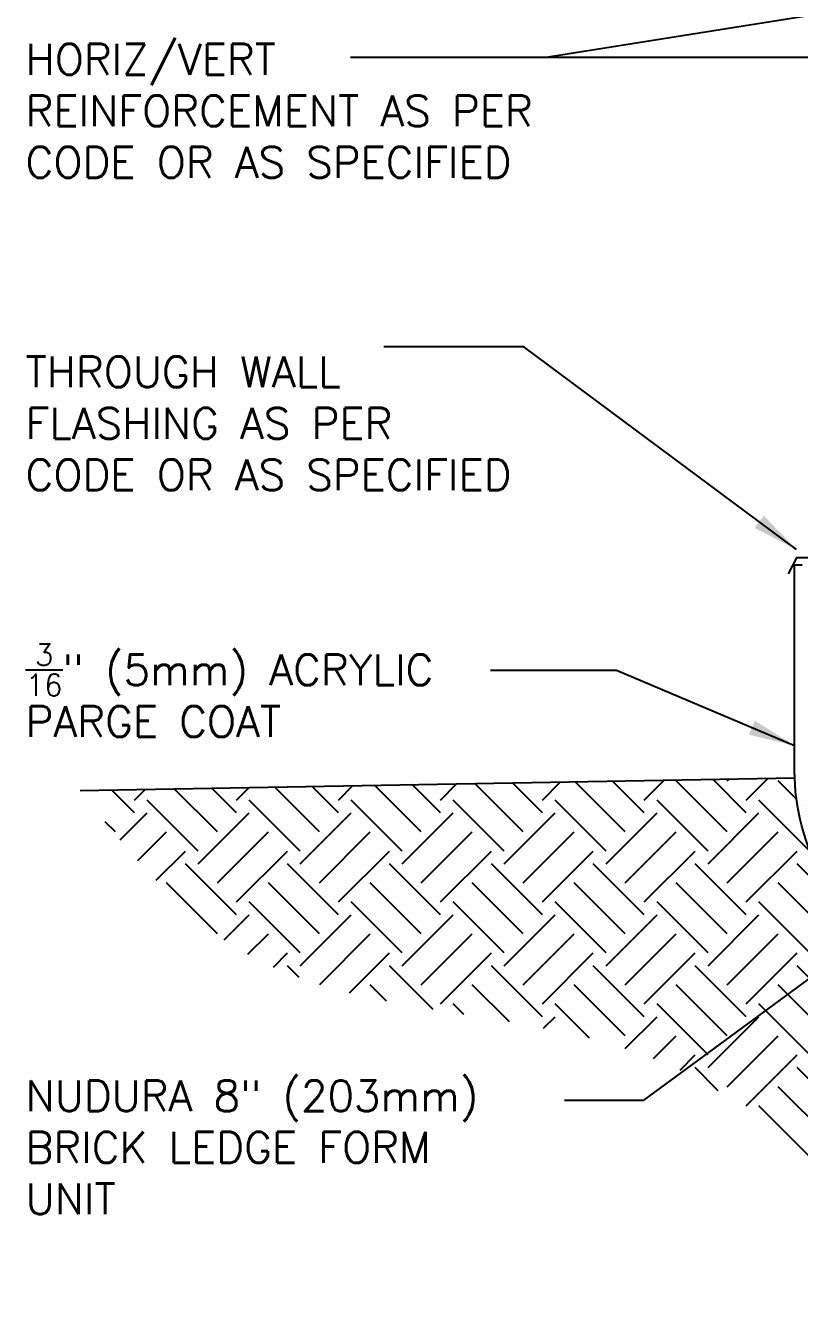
# Model space of a CAD drawing. Header units: inches. Extents: x 13.9 to 66.4, y 33.9 to 117.1.
# Drawn here: x 13.94 to 32.72, y 62.1 to 93.2 of the extents above; entities that cross this region are included whole.
import ezdxf

# ---------------------------------------------------------------- set-up
doc = ezdxf.new("R2010")
doc.units = ezdxf.units.IN
doc.header["$MEASUREMENT"] = 0
doc.linetypes.add('DASHEDX2', pattern=[1.5, 1, -0.5])
for name, color, linetype in [('HATCH', 12, 'Continuous'), ('LINE50', 5, 'Continuous'), ('LINE9', 9, 'Continuous'), ('TEXT', 4, 'Continuous')]:
    doc.layers.add(name, color=color, linetype=linetype)
doc.styles.add('DIM', font='romans.shx', dxfattribs={"width": 0.7})
doc.styles.add('ROMANS', font='romans.shx', dxfattribs={"height": 1.125})
doc.dimstyles.new('ext_12', dxfattribs={"dimscale": 12, "dimtxt": 0.09375, "dimasz": 0.09375, "dimexe": 0.09375, "dimexo": 0.0625, "dimgap": 0.0625, "dimtad": 1, "dimdec": 1, "dimzin": 3, "dimdsep": 46, "dimlunit": 4, "dimtxsty": 'DIM', "dimcen": 0.09, "dimdle": 0.09375, "dimclrt": 4, "dimadec": 0, "dimazin": 0, "dimtfac": 1, "dimtdec": 1, "dimtmove": 2, "dimatfit": 3, "dimfxl": 0, "dimfrac": 2, "dimtolj": 1, "dimtzin": 0, "dimarcsym": 0})

msp = doc.modelspace()

# ---------------------------------------------------------------- hatches: boundary and pattern name
at = {"layer": 'HATCH'}
h = msp.add_hatch(dxfattribs=at)
h.set_pattern_fill('EARTH', color=256, scale=7, angle=45, style=0)
h.set_pattern_definition([(45, (73.5029, 42.222), (2e-16, 2.474874), [1.75, -1.75]), (45, (73.0389, 42.6861), (2e-16, 2.474874), [1.75, -1.75]), (45, (72.5748, 43.1501), (2e-16, 2.474874), [1.75, -1.75]), (135, (72.5748, 43.4595), (-2.474874, 2e-16), [1.75, -1.75]), (135, (73.0389, 43.9235), (-2.474874, 2e-16), [1.75, -1.75]), (135, (73.5029, 44.3876), (-2.474874, 2e-16), [1.75, -1.75])])
edge = h.paths.add_edge_path()
edge.add_line((32.609, 74.935), (15.258, 74.632))
edge.add_spline(control_points=[(15.258, 74.632), (16.436, 73.16), (19.825, 68.921), (29.588, 69.665), (34.289, 64.581), (36.578, 62.104)], knot_values=[0, 0, 0, 0, 5.445163, 15.676074, 25.389883, 25.389883, 25.389883, 25.389883], degree=3, periodic=0)
edge.add_line((36.578, 62.104), (37.106, 62.104))
edge.add_line((37.106, 62.104), (37.106, 65.981))
edge.add_arc((36.122, 65.999), 0.984, 358.9719, 382.1268)
edge.add_line((37.034, 66.369), (33.302, 72.509))
edge.add_arc((37.793, 75.104), 5.188, 181.869, 210.0236, ccw=False)

# ---------------------------------------------------------------- linework, layer by layer
at = {"layer": 'LINE50'}
msp.add_line((15.258, 74.632), (32.609, 74.935), dxfattribs=at)
at = {"layer": 'LINE9'}
msp.add_lwpolyline([(37.059, 84.429), (37.059, 80.279), (32.65, 80.279), (32.45, 79.89)], dxfattribs=at)
at = {"layer": 'LINE9', "linetype": 'Continuous'}
msp.add_lwpolyline([(37.106, 62.104), (37.106, 65.981, 0.101377), (37.034, 66.369), (33.302, 72.509, -0.131757), (32.606, 75.104), (32.606, 80.104), (32.793, 80.104)], format="xyb", dxfattribs=at)
at = {"layer": 'TEXT'}
msp.add_line((26.578, 92.423), (21.826, 92.423), dxfattribs=at)

# ---------------------------------------------------------------- texts
at = {"layer": 'TEXT', "linetype": 'DASHEDX2', "insert": (13.938, 91.13), "char_height": 0.75, "width": 15.3273, "attachment_point": 4, "style": 'ROMANS'}
msp.add_mtext('HORIZ/VERT REINFORCEMENT AS PER CODE OR AS SPECIFIED', dxfattribs=at)
at = {"layer": 'TEXT', "char_height": 0.75, "width": 13.06096, "attachment_point": 4, "style": 'ROMANS'}
for s, insert in [('THROUGH WALL FLASHING AS PER CODE OR AS SPECIFIED', (13.938, 83.543)), ('\\A1;{\\H0.7x;\\S3/16;}" (5mm) ACRYLIC PARGE COAT ', (13.938, 77.058)), ('NUDURA 8" (203mm) BRICK LEDGE FORM UNIT', (13.938, 65.965))]:
    msp.add_mtext(s, dxfattribs=dict(at, insert=insert))

# ---------------------------------------------------------------- leaders
at = {"layer": 'TEXT'}
for points, override in [([(43.112, 95.054), (26.578, 92.423)], {"dimgap": 0.0625, "dimtad": 0}), ([(43.918, 92.423), (21.826, 92.423)], {"dimgap": 0.0625, "dimtad": 0}), ([(32.65, 80.479), (26.035, 85.398), (22.637, 85.398)], {"dimgap": 0.0625, "dimtad": 0}), ([(32.606, 75.716), (28.281, 77.544), (25.223, 77.544)], {"dimgap": 0.0625, "dimtad": 0}), ([(35.238, 71.742), (28.927, 67.102), (27.021, 67.102)], {"dimtad": 0})]:
    msp.add_leader(points, dimstyle='ext_12', override=override, dxfattribs=at)

doc.saveas('drawing.dxf')
